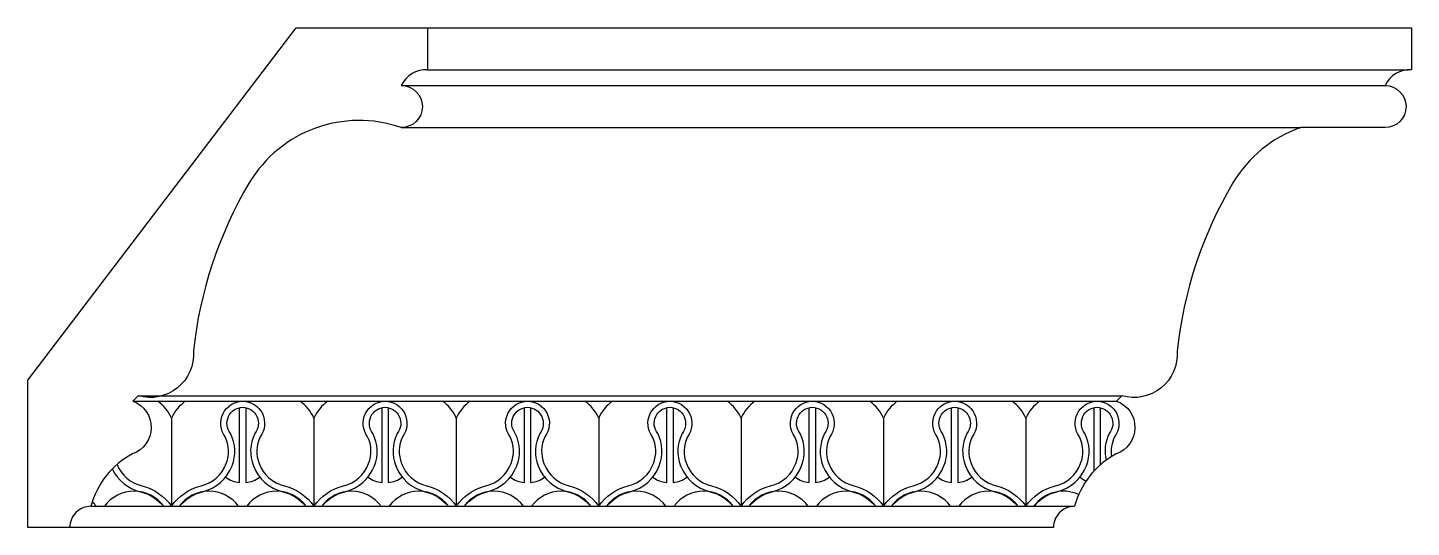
# Model space of a CAD drawing. Extents: x 11 to 273, y 65 to 160.
import ezdxf

# ---------------------------------------------------------------- set-up
doc = ezdxf.new("R2010")
doc.units = 0
doc.header["$LTSCALE"] = 10
doc.header["$MEASUREMENT"] = 0
for name, color, linetype in [('3', 3, 'CONTINUOUS'), ('4', 4, 'CONTINUOUS'), ('7', 7, 'CONTINUOUS')]:
    doc.layers.add(name, color=color, linetype=linetype)

msp = doc.modelspace()

# ---------------------------------------------------------------- linework, layer by layer
at = {"layer": '3'}
for p, q in [((37.86, 85.86), (37.86, 69.09)), ((37.86, 85.86), (37.86, 69.09)), ((64.92, 85.86), (64.92, 69.09)), ((91.98, 85.86), (91.98, 69.09)), ((91.98, 85.86), (91.98, 69.09)), ((119.04, 85.86), (119.04, 69.09)), ((146.1, 85.86), (146.1, 69.09)), ((146.1, 85.86), (146.1, 69.09)), ((173.16, 85.86), (173.16, 69.09)), ((200.21, 85.86), (200.21, 69.09))]:
    msp.add_line(p, q, dxfattribs=at)
for points in [[(40.48, 89.09, 0.12957), (37.86, 85.86, 0.12957), (35.25, 89.09)], [(37.86, 69.09, -0.182463), (43.47, 73, 0.251769), (48.26, 77.21, 0.213006), (48.07, 82.3, -0.609889), (51.39, 89.09, -0.609889), (54.71, 82.3, 0.213006), (54.52, 77.21, 0.251769), (59.31, 73, -0.182463), (64.92, 69.09)], [(50.62, 69.09, 0.509405), (39.34, 69.09, -0.15682), (43.75, 71.86, 0.250847), (49.36, 76.78, 0.216737), (49.07, 82.93, -0.617806), (51.39, 87.92, -0.617806), (53.71, 82.93, 0.216737), (53.42, 76.78, 0.250847), (59.03, 71.86, -0.15682), (63.44, 69.09, 0.509405), (52.16, 69.09)], [(48.15, 74.65, 0.170425), (50.8, 73.64), (50.8, 87.84)], [(51.98, 87.84), (51.98, 73.64, 0.170425), (54.63, 74.65)], [(67.54, 89.09, 0.12957), (64.92, 85.86, 0.12957), (62.3, 89.09)], [(64.92, 69.09, -0.182463), (70.53, 73, 0.251769), (75.32, 77.21, 0.213006), (75.13, 82.3, -0.609889), (78.45, 89.09, -0.609889), (81.77, 82.3, 0.213006), (81.58, 77.21, 0.251769), (86.37, 73, -0.182463), (91.98, 69.09)], [(77.68, 69.09, 0.509405), (66.4, 69.09, -0.15682), (70.81, 71.86, 0.250847), (76.42, 76.78, 0.216737), (76.13, 82.93, -0.617806), (78.45, 87.92, -0.617806), (80.77, 82.93, 0.216737), (80.48, 76.78, 0.250847), (86.09, 71.86, -0.15682), (90.5, 69.09, 0.509405), (79.22, 69.09)], [(75.21, 74.65, 0.170425), (77.86, 73.64), (77.86, 87.84)], [(79.04, 87.84), (79.04, 73.64, 0.170425), (81.69, 74.65)], [(94.59, 89.09, 0.12957), (91.98, 85.86, 0.12957), (89.36, 89.09)], [(91.98, 69.09, -0.182463), (97.59, 73, 0.251769), (102.38, 77.21, 0.213006), (102.19, 82.3, -0.609889), (105.51, 89.09, -0.609889), (108.83, 82.3, 0.213006), (108.64, 77.21, 0.251769), (113.43, 73, -0.182463), (119.04, 69.09)], [(104.74, 69.09, 0.509405), (93.46, 69.09, -0.15682), (97.87, 71.86, 0.250847), (103.47, 76.78, 0.216737), (103.19, 82.93, -0.617806), (105.51, 87.92, -0.617806), (107.83, 82.93, 0.216737), (107.54, 76.78, 0.250847), (113.15, 71.86, -0.15682), (117.56, 69.09, 0.509405), (106.28, 69.09)], [(102.27, 74.65, 0.170425), (104.92, 73.64), (104.92, 87.84)], [(106.1, 87.84), (106.1, 73.64, 0.170425), (108.75, 74.65)], [(121.65, 89.09, 0.12957), (119.04, 85.86, 0.12957), (116.42, 89.09)], [(119.04, 69.09, -0.182463), (124.65, 73, 0.251769), (129.44, 77.21, 0.213006), (129.24, 82.3, -0.609889), (132.57, 89.09, -0.609889), (135.89, 82.3, 0.213006), (135.7, 77.21, 0.251769), (140.48, 73, -0.182463), (146.1, 69.09)], [(131.8, 69.09, 0.509405), (120.51, 69.09, -0.15682), (124.93, 71.86, 0.250847), (130.53, 76.78, 0.216737), (130.25, 82.93, -0.617806), (132.57, 87.92, -0.617806), (134.89, 82.93, 0.216737), (134.6, 76.78, 0.250847), (140.21, 71.86, -0.15682), (144.62, 69.09, 0.509405), (133.34, 69.09)], [(129.33, 74.65, 0.170425), (131.98, 73.64), (131.98, 87.84)], [(133.16, 87.84), (133.16, 73.64, 0.170425), (135.81, 74.65)], [(148.71, 89.09, 0.12957), (146.1, 85.86, 0.12957), (143.48, 89.09)], [(146.1, 69.09, -0.182463), (151.71, 73, 0.251769), (156.49, 77.21, 0.213006), (156.3, 82.3, -0.609889), (159.63, 89.09, -0.609889), (162.95, 82.3, 0.213006), (162.76, 77.21, 0.251769), (167.54, 73, -0.182463), (173.16, 69.09)], [(158.85, 69.09, 0.509405), (147.57, 69.09, -0.15682), (151.99, 71.86, 0.250847), (157.59, 76.78, 0.216737), (157.3, 82.93, -0.617806), (159.63, 87.92, -0.617806), (161.95, 82.93, 0.216737), (161.66, 76.78, 0.250847), (167.27, 71.86, -0.15682), (171.68, 69.09, 0.509405), (160.4, 69.09)], [(156.39, 74.65, 0.170425), (159.04, 73.64), (159.04, 87.84)], [(160.21, 87.84), (160.21, 73.64, 0.170425), (162.86, 74.65)], [(175.77, 89.09, 0.12957), (173.16, 85.86, 0.12957), (170.54, 89.09)], [(173.16, 69.09, -0.182463), (178.77, 73, 0.251769), (183.55, 77.21, 0.213006), (183.36, 82.3, -0.609889), (186.68, 89.09, -0.609889), (190.01, 82.3, 0.213006), (189.82, 77.21, 0.251769), (194.6, 73, -0.182463), (200.21, 69.09)], [(185.91, 69.09, 0.509405), (174.63, 69.09, -0.15682), (179.05, 71.86, 0.250847), (184.65, 76.78, 0.216737), (184.36, 82.93, -0.617806), (186.68, 87.92, -0.617806), (189.01, 82.93, 0.216737), (188.72, 76.78, 0.250847), (194.32, 71.86, -0.15682), (198.74, 69.09, 0.509405), (187.46, 69.09)], [(183.45, 74.65, 0.170425), (186.1, 73.64), (186.1, 87.84)], [(187.27, 87.84), (187.27, 73.64, 0.170425), (189.92, 74.65)], [(202.83, 89.09, 0.12957), (200.21, 85.86, 0.12957), (197.6, 89.09)], [(200.21, 69.09, -0.182463), (205.83, 73, 0.251769), (210.61, 77.21, 0.213006), (210.42, 82.3, -0.609889), (213.74, 89.09, -0.609889), (217.07, 82.3, 0.154559), (216.5, 78.57)], [(210.24, 71.33, 0.357491), (201.69, 69.09, -0.15682), (206.1, 71.86, 0.250847), (211.71, 76.78, 0.216737), (211.42, 82.93, -0.617806), (213.74, 87.92, -0.617806), (216.06, 82.93, 0.17764), (215.44, 77.85)], [(27.52, 77.05, 0.245278), (32.25, 73, -0.182463), (37.86, 69.09)], [(26.61, 76.2, 0.229633), (31.97, 71.86, -0.15682), (36.38, 69.09, 0.509405), (25.1, 69.09)], [(210.5, 74.65, 0.080992), (211.69, 73.94)], [(23.56, 69.09, 0.04197), (22.8, 69.98, 0.04197)]]:
    msp.add_lwpolyline(points, format="xyb", dxfattribs=at)
for points in [[(213.16, 75.79), (213.16, 87.84)], [(214.33, 87.84), (214.33, 76.95)]]:
    msp.add_lwpolyline(points, dxfattribs=at)
at = {"layer": '4'}
for p, q in [((86.53, 160.09), (273.46, 160.09)), ((205.46, 65.09), (18.53, 65.09))]:
    msp.add_line(p, q, dxfattribs=at)
msp.add_lwpolyline([(18.53, 65.09), (10.53, 65.09), (10.53, 93.09), (61.53, 160.09), (86.53, 160.09), (86.53, 152.09, 0.304698), (81.53, 149.09, -1), (81.53, 141.09, 0.356015), (52.63, 130.59, 0.108313), (42.04, 98.58, -0.517596), (31.53, 90.09), (30.53, 89.09, -0.704724), (30.42, 79.06, 0.204931), (22.53, 69.09, 0.414214)], format="xyb", close=True, dxfattribs=at)
msp.add_lwpolyline([(273.46, 160.09), (273.46, 152.09, 0.304698), (268.46, 149.09, -1), (268.46, 141.09), (252.44, 141.09, 0.176067), (239.56, 130.59, 0.108313), (228.97, 98.58, -0.517596), (218.46, 90.09), (217.46, 89.09, -0.704724), (217.35, 79.06, 0.204931), (209.46, 69.09, 0.414214), (205.46, 65.09)], format="xyb", dxfattribs=at)
at = {"layer": '7'}
for p, q in [((86.53, 152.09), (272.92, 152.09)), ((81.53, 149.09), (268.46, 149.09)), ((81.53, 141.09), (252.44, 141.09)), ((31.53, 90.09), (218.46, 90.09)), ((30.53, 89.09), (217.46, 89.09)), ((22.53, 69.09), (209.46, 69.09))]:
    msp.add_line(p, q, dxfattribs=at)

doc.saveas('drawing.dxf')
